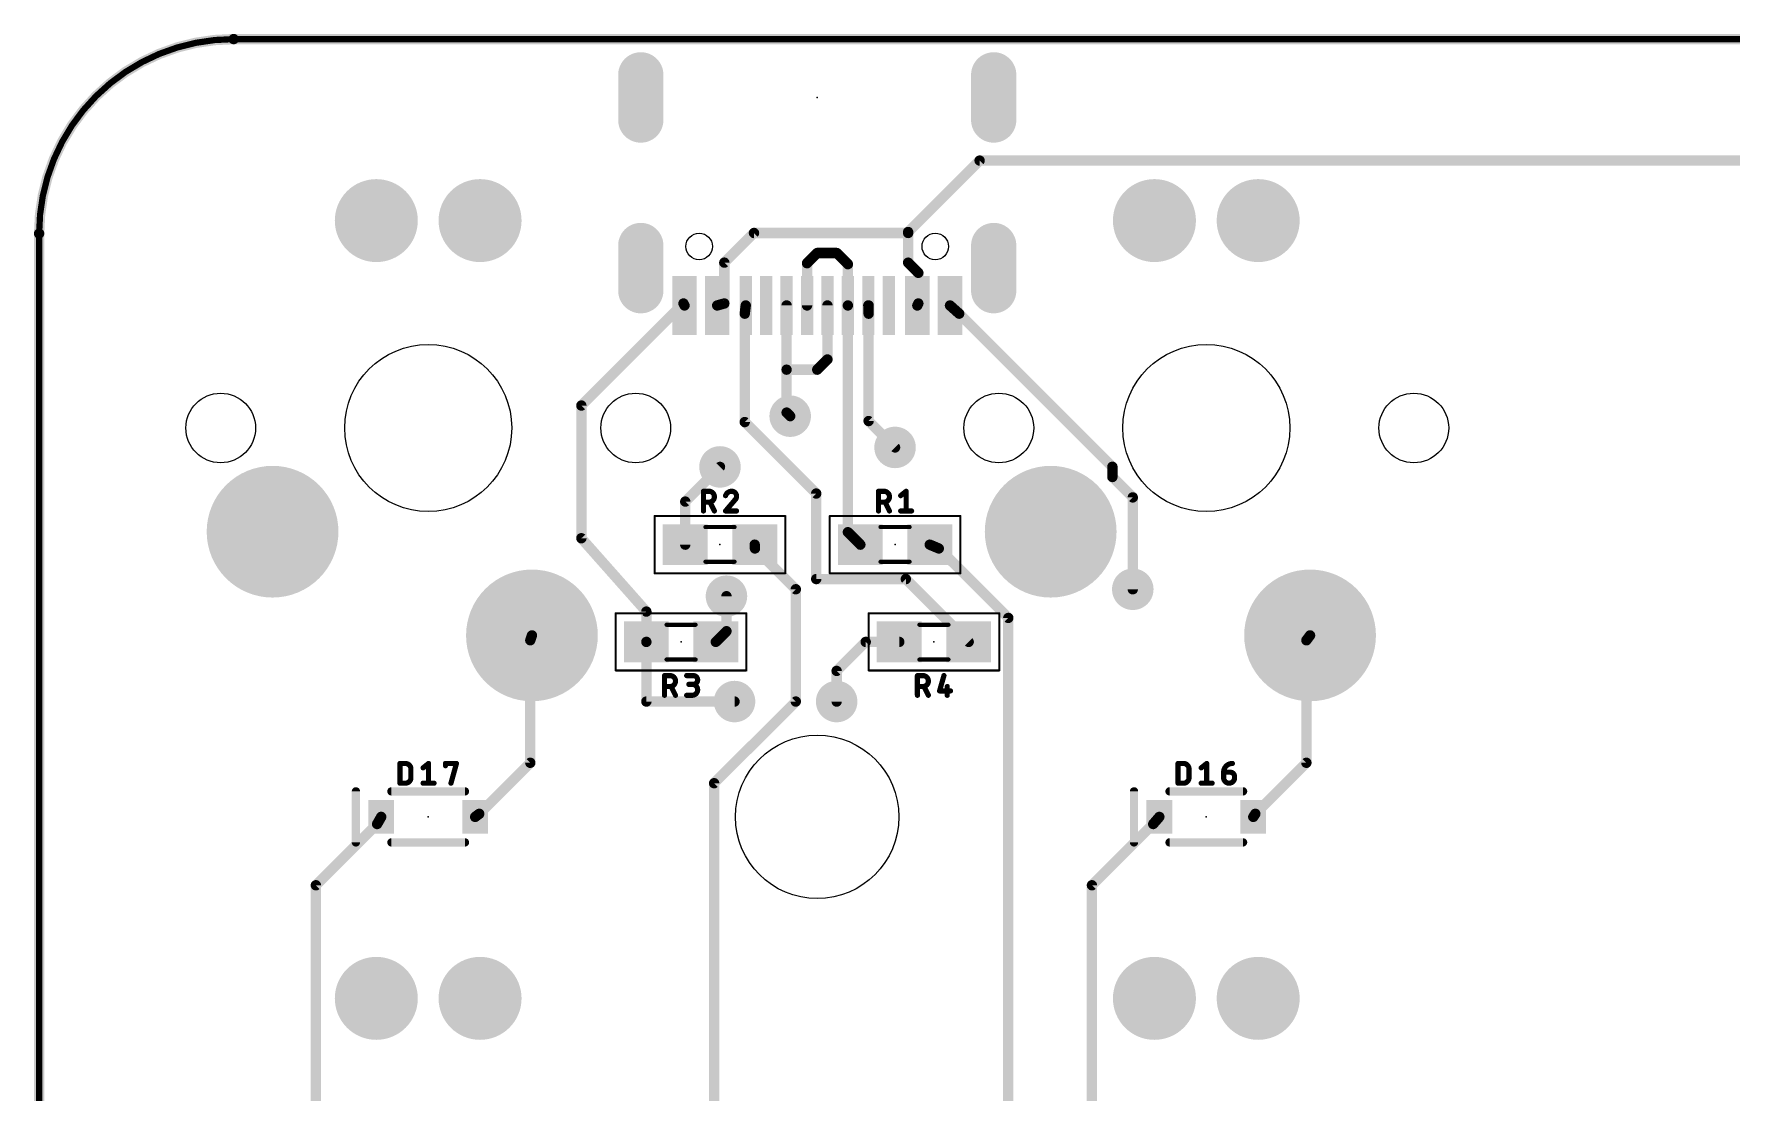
# Model space of a CAD drawing. Extents: x -10 to 314, y -10 to 86.
# Drawn here: x -9.65 to 31.9, y 59.93 to 85.85 of the extents above; entities that cross this region are included whole.
import ezdxf

# ---------------------------------------------------------------- set-up
doc = ezdxf.new("R2010")
doc.units = 0
for name, color, linetype in [('1', 12, 'CONTINUOUS'), ('17', 110, 'CONTINUOUS'), ('18', 110, 'CONTINUOUS'), ('20', 31, 'CONTINUOUS'), ('21', 253, 'CONTINUOUS'), ('23', 53, 'CONTINUOUS'), ('25', 253, 'CONTINUOUS'), ('39', 12, 'CONTINUOUS'), ('51', 253, 'CONTINUOUS')]:
    doc.layers.add(name, color=color, linetype=linetype)

# ---------------------------------------------------------------- blocks, each defined once
blk = doc.blocks.new('RECT')
blk.add_solid([(-0.5, -0.5), (0.5, -0.5), (-0.5, 0.5), (0.5, 0.5)])
blk = doc.blocks.new('ROUNDP')
at = {"const_width": 0.5}
blk.add_lwpolyline([(0, -0.25, 1), (0, 0.25, 1), (0, -0.25)], format="xyb", dxfattribs=at)
blk = doc.blocks.new('LONGP100')
at = {"const_width": 1}
blk.add_lwpolyline([(-0.5, 0), (0.5, 0)], dxfattribs=at)
at = {"const_width": 0.5}
for points in [[(-0.5, 0.25, 1), (-0.5, -0.25)], [(0.5, -0.25, 1), (0.5, 0.25)]]:
    blk.add_lwpolyline(points, format="xyb", dxfattribs=at)
blk = doc.blocks.new('ROUNDV')
at = {"const_width": 0.5}
blk.add_lwpolyline([(0, -0.25, 1), (0, 0.25, 1), (0, -0.25)], format="xyb", dxfattribs=at)

msp = doc.modelspace()

# ---------------------------------------------------------------- linework, layer by layer
at = {"layer": '1'}
for points, const_width in [([(-4.7625, 85.725, 0.4142), (-9.525, 80.9625)], 0.254), ([(-4.7625, 85.7885, 1), (-4.7625, 85.6615)], 0.127), ([(-4.7625, 85.6615, 1), (-4.7625, 85.7885)], 0.127), ([(13.5, 82.8135, 1), (13.5, 82.6865)], 0.127), ([(13.5449, 82.7051, 1), (13.4551, 82.7949)], 0.127), ([(-9.4615, 80.9625, 1), (-9.5885, 80.9625)], 0.127), ([(-9.5885, 80.9625, 1), (-9.4615, 80.9625)], 0.127), ([(7.9763, 81.0398, 1), (7.9763, 80.9128)], 0.127), ([(8.0212, 80.9313, 1), (7.9313, 81.0212)], 0.127), ([(11.8135, 81, 1), (11.6865, 81)], 0.127), ([(11.7051, 81.0449, 1), (11.7949, 80.9551)], 0.127), ([(11.8135, 80.9763, 1), (11.6865, 80.9763)], 0.127), ([(11.6865, 80.9763, 1), (11.8135, 80.9763)], 0.127), ([(11.75, 80.9128, 1), (11.75, 81.0398)], 0.127), ([(9.525, 80.5498, 1), (9.525, 80.4227)], 0.127), ([(9.5699, 80.4413, 1), (9.4801, 80.5312)], 0.127), ([(10.0462, 80.5312, 1), (9.9563, 80.4413)], 0.127), ([(10.0013, 80.4227, 1), (10.0013, 80.5498)], 0.127), ([(7.3135, 80.25, 1), (7.1865, 80.25)], 0.127), ([(7.2051, 80.2949, 1), (7.2949, 80.2051)], 0.127), ([(9.3385, 80.2362, 1), (9.2115, 80.2362)], 0.127), ([(9.2301, 80.2812, 1), (9.3199, 80.1913)], 0.127), ([(10.3385, 80.2125, 1), (10.2115, 80.2125)], 0.127), ([(10.2301, 80.1676, 1), (10.3199, 80.2574)], 0.127), ([(11.7949, 80.2949, 1), (11.7051, 80.2051)], 0.127), ([(11.6865, 80.25, 1), (11.8135, 80.25)], 0.127), ([(12.0635, 80, 1), (11.9365, 80)], 0.127), ([(11.9551, 79.9551, 1), (12.0449, 80.0449)], 0.127), ([(6.3065, 79.279, 1), (6.1935, 79.221)], 0.127), ([(6.2949, 79.2051, 1), (6.2051, 79.2949)], 0.127), ([(7.267, 79.1888, 1), (7.233, 79.3112)], 0.127), ([(12.0565, 79.221, 1), (11.9435, 79.279)], 0.127), ([(6.2185, 79.1723, 1), (6.3315, 79.2302)], 0.127), ([(7.058, 79.2624, 1), (7.092, 79.1401)], 0.127), ([(7.1865, 79.25, 1), (7.3135, 79.25)], 0.127), ([(7.8135, 79, 1), (7.6865, 79)], 0.127), ([(7.687, 79.0078, 1), (7.813, 78.9922)], 0.127), ([(7.838, 79.1934, 1), (7.712, 79.2091)], 0.127), ([(8.8385, 79.2013, 1), (8.7115, 79.2013)], 0.127), ([(9.2115, 79.2013, 1), (9.3385, 79.2013)], 0.127), ([(9.8385, 79.2013, 1), (9.7115, 79.2013)], 0.127), ([(10.3385, 79.2013, 1), (10.2115, 79.2013)], 0.127), ([(10.2115, 79.2013, 1), (10.3385, 79.2013)], 0.127), ([(10.8199, 79.2462, 1), (10.7301, 79.1563)], 0.127), ([(10.8465, 79.2013, 1), (10.7195, 79.2013)], 0.127), ([(10.8465, 79.1933, 1), (10.7195, 79.1933)], 0.127), ([(10.7195, 79.1933, 1), (10.8465, 79.1933)], 0.127), ([(10.8465, 79, 1), (10.7195, 79)], 0.127), ([(10.7195, 79, 1), (10.8465, 79)], 0.127), ([(10.7381, 79.1483, 1), (10.8279, 79.2382)], 0.127), ([(11.9185, 79.2302, 1), (12.0315, 79.1723)], 0.127), ([(11.9365, 79.25, 1), (12.0635, 79.25)], 0.127), ([(12.8173, 79.2486, 1), (12.7327, 79.1539)], 0.127), ([(13.0449, 79.0449, 1), (12.9551, 78.9551)], 0.127), ([(12.9577, 78.9527, 1), (13.0423, 79.0473)], 0.127), ([(8.8385, 77.6288, 1), (8.7115, 77.6288)], 0.127), ([(8.775, 77.6923, 1), (8.775, 77.5653)], 0.127), ([(9.4801, 77.6737, 1), (9.5699, 77.5838)], 0.127), ([(9.525, 77.5653, 1), (9.525, 77.6923)], 0.127), ([(9.7115, 77.8788, 1), (9.8385, 77.8788)], 0.127), ([(9.8199, 77.8338, 1), (9.7301, 77.9237)], 0.127), ([(8.7115, 77.6288, 1), (8.8385, 77.6288)], 0.127), ([(3.8135, 76.75, 1), (3.6865, 76.75)], 0.127), ([(3.7051, 76.7949, 1), (3.7949, 76.7051)], 0.127), ([(7.7949, 76.3899, 1), (7.7051, 76.3001)], 0.127), ([(8.8199, 76.6221, 1), (8.7301, 76.5323)], 0.127), ([(8.7115, 76.5772, 1), (8.8385, 76.5772)], 0.127), ([(8.8175, 76.445, 1), (8.9073, 76.5348)], 0.127), ([(10.8279, 76.4157, 1), (10.7381, 76.3258)], 0.127), ([(7.6865, 76.345, 1), (7.8135, 76.345)], 0.127), ([(10.7195, 76.3708, 1), (10.8465, 76.3708)], 0.127), ([(11.3851, 75.6788, 1), (11.4749, 75.7687)], 0.127), ([(7.1887, 75.2026, 1), (7.0988, 75.2924)], 0.127), ([(16.8135, 75.25, 1), (16.6865, 75.25)], 0.127), ([(16.7051, 75.2051, 1), (16.7949, 75.2949)], 0.127), ([(16.7949, 75.0449, 1), (16.7051, 74.9551)], 0.127), ([(16.6865, 75, 1), (16.8135, 75)], 0.127), ([(6.3573, 74.3975, 1), (6.2302, 74.3975)], 0.127), ([(6.2488, 74.4424, 1), (6.3387, 74.3526)], 0.127), ([(9.5635, 74.595, 1), (9.4365, 74.595)], 0.127), ([(9.4551, 74.5501, 1), (9.5449, 74.6399)], 0.127), ([(17.3135, 74.5, 1), (17.1865, 74.5)], 0.127), ([(17.2051, 74.4551, 1), (17.2949, 74.5449)], 0.127), ([(3.7975, 73.5421, 1), (3.7025, 73.4579)], 0.127), ([(3.6865, 73.5, 1), (3.8135, 73.5)], 0.127), ([(10.3199, 73.6924, 1), (10.2301, 73.6026)], 0.127), ([(10.2115, 73.6475, 1), (10.3385, 73.6475)], 0.127), ([(6.2302, 73.3425, 1), (6.3573, 73.3425)], 0.127), ([(8.0571, 73.3468, 1), (7.9304, 73.3382)], 0.127), ([(8.0449, 73.2949, 1), (7.9551, 73.2051)], 0.127), ([(7.9366, 73.2457, 1), (8.0634, 73.2543)], 0.127), ([(10.5351, 73.2976, 1), (10.6249, 73.3874)], 0.127), ([(12.3046, 73.401, 1), (12.2554, 73.284)], 0.127), ([(12.5449, 73.2949, 1), (12.4551, 73.2051)], 0.127), ([(12.4754, 73.1915, 1), (12.5246, 73.3085)], 0.127), ([(9.0635, 72.25, 1), (8.9365, 72.25)], 0.127), ([(8.9551, 72.2051, 1), (9.0449, 72.2949)], 0.127), ([(9.5, 72.5635, 1), (9.5, 72.4365)], 0.127), ([(9.4365, 72.5, 1), (9.5635, 72.5)], 0.127), ([(11.7387, 72.5449, 1), (11.6488, 72.4551)], 0.127), ([(11.6938, 72.4365, 1), (11.6938, 72.5635)], 0.127), ([(17.1865, 72.25, 1), (17.3135, 72.25)], 0.127), ([(7.3656, 72.0805, 1), (7.2386, 72.0805)], 0.127), ([(5.4048, 71.7034, 1), (5.2778, 71.7034)], 0.127), ([(5.2937, 71.6613, 1), (5.3888, 71.7455)], 0.127), ([(14.266, 71.5475, 1), (14.139, 71.5475)], 0.127), ([(14.1576, 71.5026, 1), (14.2474, 71.5924)], 0.127), ([(2.5635, 71, 1), (2.4365, 71)], 0.127), ([(2.4398, 71.0201, 1), (2.5602, 70.9799)], 0.127), ([(2.6002, 71.0999, 1), (2.4798, 71.1401)], 0.127), ([(5.4048, 70.9613, 1), (5.2778, 70.9613)], 0.127), ([(6.9963, 71.0062, 1), (7.0862, 70.9163)], 0.127), ([(7.2386, 71.2221, 1), (7.3656, 71.2221)], 0.127), ([(7.347, 71.1772, 1), (7.2572, 71.267)], 0.127), ([(10.7112, 71.0248, 1), (10.7112, 70.8978)], 0.127), ([(10.7562, 70.9163, 1), (10.6663, 71.0062)], 0.127), ([(11.5325, 70.8978, 1), (11.5325, 71.0248)], 0.127), ([(13.1876, 70.9163, 1), (13.2774, 71.0062)], 0.127), ([(21.5635, 71, 1), (21.4365, 71)], 0.127), ([(21.4492, 71.0381, 1), (21.5508, 70.9619)], 0.127), ([(21.6408, 71.0819, 1), (21.5392, 71.1581)], 0.127), ([(5.2778, 70.9613, 1), (5.4048, 70.9613)], 0.127), ([(10.0635, 70.25, 1), (9.9365, 70.25)], 0.127), ([(9.9551, 70.2949, 1), (10.0449, 70.2051)], 0.127), ([(5.3413, 69.5635, 1), (5.3413, 69.4365)], 0.127), ([(5.2778, 69.5, 1), (5.4048, 69.5)], 0.127), ([(7.5, 69.4365, 1), (7.5, 69.5635)], 0.127), ([(8.9365, 69.5, 1), (9.0635, 69.5)], 0.127), ([(9.0449, 69.4551, 1), (8.9551, 69.5449)], 0.127), ([(9.9365, 69.5, 1), (10.0635, 69.5)], 0.127), ([(2.4365, 68, 1), (2.5635, 68)], 0.127), ([(2.5449, 67.9551, 1), (2.4551, 68.0449)], 0.127), ([(21.4365, 68, 1), (21.5635, 68)], 0.127), ([(21.5449, 67.9551, 1), (21.4551, 68.0449)], 0.127), ([(7.0635, 67.5, 1), (6.9365, 67.5)], 0.127), ([(6.9551, 67.5449, 1), (7.0449, 67.4551)], 0.127), ([(-1.3051, 66.5315, 1), (-1.1949, 66.4685)], 0.127), ([(-1.2051, 66.4551, 1), (-1.2949, 66.5449)], 0.127), ([(-1.0949, 66.6435, 1), (-1.2051, 66.7065)], 0.127), ([(1.1119, 66.7258, 1), (1.1881, 66.6242)], 0.127), ([(1.2051, 66.7949, 1), (1.2949, 66.7051)], 0.127), ([(1.2881, 66.6992, 1), (1.2119, 66.8008)], 0.127), ([(17.7018, 66.5413, 1), (17.7982, 66.4587)], 0.127), ([(17.7949, 66.4551, 1), (17.7051, 66.5449)], 0.127), ([(17.9482, 66.6337, 1), (17.8518, 66.7163)], 0.127), ([(20.1472, 66.7102, 1), (20.2528, 66.6398)], 0.127), ([(20.2051, 66.7949, 1), (20.2949, 66.7051)], 0.127), ([(20.3028, 66.7148, 1), (20.1972, 66.7852)], 0.127), ([(-2.6865, 65, 1), (-2.8135, 65)], 0.127), ([(-2.7949, 65.0449, 1), (-2.7051, 64.9551)], 0.127), ([(16.3135, 65, 1), (16.1865, 65)], 0.127), ([(16.2051, 65.0449, 1), (16.2949, 64.9551)], 0.127)]:
    msp.add_lwpolyline(points, format="xyb", dxfattribs=dict(at, const_width=const_width))
at = {"layer": '1', "const_width": 0.254}
for points in [[(-4.7625, 85.725), (309.5625, 85.725)], [(13.5, 82.75), (11.75, 81)], [(165, 82.75), (13.5, 82.75)], [(-9.525, -4.7625), (-9.525, 80.9625)], [(7.9763, 80.9763), (7.25, 80.25)], [(11.75, 80.9763), (7.9763, 80.9763)], [(11.75, 81), (11.75, 80.9763)], [(11.75, 80.9763), (11.75, 80.25)], [(9.275, 80.2362), (9.525, 80.4862)], [(9.525, 80.4862), (10.0013, 80.4862)], [(10.0013, 80.4862), (10.275, 80.2125)], [(7.25, 80.25), (7.25, 79.25)], [(9.275, 79.2013), (9.275, 80.2362)], [(10.275, 80.2125), (10.275, 79.2013)], [(12, 80), (11.75, 80.25)], [(12, 79.25), (12, 80)], [(6.25, 79.25), (3.75, 76.75)], [(6.25, 79.25), (6.275, 79.2013)], [(7.25, 79.25), (7.075, 79.2013)], [(12, 79.25), (11.975, 79.2013)], [(7.75, 79), (7.775, 79.2013)], [(7.75, 79), (7.75, 76.345)], [(8.775, 77.6288), (8.775, 79.2013)], [(9.775, 79.2013), (9.775, 77.8788)], [(10.275, 79.2013), (10.275, 73.6475)], [(10.775, 79.2013), (10.783, 79.1933)], [(10.783, 79.1933), (10.783, 79.2013)], [(10.783, 79.1933), (10.783, 79)], [(10.783, 76.3708), (10.783, 79)], [(13, 79), (12.775, 79.2013)], [(16.75, 75.25), (13, 79)], [(8.775, 76.5772), (8.775, 77.6288)], [(9.525, 77.6288), (8.775, 77.6288)], [(9.775, 77.8788), (9.525, 77.6288)], [(3.75, 76.75), (3.75, 73.5)], [(7.75, 76.345), (9.5, 74.595)], [(8.8624, 76.4899), (8.775, 76.5772)], [(11.43, 75.7238), (10.783, 76.3708)], [(6.2938, 74.3975), (7.1438, 75.2475)], [(16.75, 75), (16.75, 75.25)], [(17.25, 74.5), (16.75, 75)], [(6.2938, 73.3425), (6.2938, 74.3975)], [(9.5, 74.595), (9.5, 72.5)], [(17.25, 72.25), (17.25, 74.5)], [(5.3413, 71.7034), (3.75, 73.5)], [(10.275, 73.6475), (10.58, 73.3425)], [(8, 73.25), (7.9938, 73.3425)], [(9, 72.25), (8, 73.25)], [(12.5, 73.25), (12.28, 73.3425)], [(14.2025, 71.5475), (12.5, 73.25)], [(9, 69.5), (9, 72.25)], [(9.5, 72.5), (11.6938, 72.5)], [(13.2325, 70.9613), (11.6938, 72.5)], [(7.3021, 71.2221), (7.3021, 72.0805)], [(5.3413, 70.9613), (5.3413, 71.7034)], [(14.2025, 59.2025), (14.2025, 71.5475)], [(2.5, 71), (2.54, 71.12)], [(2.5, 71), (2.5, 68)], [(5.3413, 70.9613), (5.3413, 69.5)], [(7.0413, 70.9613), (7.3021, 71.2221)], [(10, 70.25), (10.7112, 70.9613)], [(10.7112, 70.9613), (11.5325, 70.9613)], [(21.5, 71), (21.59, 71.12)], [(21.5, 71), (21.5, 68)], [(10, 69.5), (10, 70.25)], [(7.5, 69.5), (5.3413, 69.5)], [(7, 67.5), (9, 69.5)], [(2.5, 68), (1.25, 66.75)], [(21.5, 68), (20.25, 66.75)], [(7, 8.25), (7, 67.5)], [(-1.25, 66.5), (-2.75, 65)], [(-1.25, 66.5), (-1.15, 66.675)], [(1.25, 66.75), (1.15, 66.675)], [(17.75, 66.5), (16.25, 65)], [(17.75, 66.5), (17.9, 66.675)], [(20.25, 66.75), (20.2, 66.675)], [(-2.75, 65), (-2.75, 56.5)], [(16.25, 65), (16.25, 56.5)]]:
    msp.add_lwpolyline(points, dxfattribs=at)
at = {"layer": '20'}
for points, const_width in [([(-4.7625, 85.725, 0.4142), (-9.525, 80.9625)], 0.1524), ([(-4.7625, 85.7631, 1), (-4.7625, 85.6869)], 0.0762), ([(-4.7625, 85.6869, 1), (-4.7625, 85.7631)], 0.0762), ([(-9.4869, 80.9625, 1), (-9.5631, 80.9625)], 0.0762), ([(-9.5631, 80.9625, 1), (-9.4869, 80.9625)], 0.0762)]:
    msp.add_lwpolyline(points, format="xyb", dxfattribs=dict(at, const_width=const_width))
at = {"layer": '20', "const_width": 0.1524}
for points in [[(309.5625, 85.725), (-4.7625, 85.725)], [(-9.525, 80.9625), (-9.525, -4.7625)]]:
    msp.add_lwpolyline(points, dxfattribs=at)
at = {"layer": '20'}
for centre, radius in [((6.635, 80.6463), 0.325), ((12.415, 80.6463), 0.325), ((0, 76.2), 2.0447), ((19.05, 76.2), 2.0447), ((-5.08, 76.2), 0.8534), ((5.08, 76.2), 0.8534), ((13.97, 76.2), 0.8534), ((24.13, 76.2), 0.8534), ((9.525, 66.675), 2)]:
    msp.add_circle(centre, radius, dxfattribs=at)
at = {"layer": '21', "const_width": 0.2032}
for points in [[(-1.77, 67.3), (-1.77, 66.05)], [(-0.9, 67.3), (0.9, 67.3)], [(17.28, 67.3), (17.28, 66.05)], [(18.15, 67.3), (19.95, 67.3)], [(-0.9, 66.05), (0.9, 66.05)], [(18.15, 66.05), (19.95, 66.05)]]:
    msp.add_lwpolyline(points, dxfattribs=at)
at = {"layer": '21', "const_width": 0.1016}
for points in [[(-1.7192, 67.3, 1), (-1.8208, 67.3)], [(-0.9, 67.3508, 1), (-0.9, 67.2492)], [(0.9, 67.2492, 1), (0.9, 67.3508)], [(17.3308, 67.3, 1), (17.2292, 67.3)], [(18.15, 67.3508, 1), (18.15, 67.2492)], [(19.95, 67.2492, 1), (19.95, 67.3508)], [(-1.8208, 66.05, 1), (-1.7192, 66.05)], [(-0.9, 66.1008, 1), (-0.9, 65.9992)], [(0.9, 65.9992, 1), (0.9, 66.1008)], [(17.2292, 66.05, 1), (17.3308, 66.05)], [(18.15, 66.1008, 1), (18.15, 65.9992)], [(19.95, 65.9992, 1), (19.95, 66.1008)]]:
    msp.add_lwpolyline(points, format="xyb", dxfattribs=at)
at = {"layer": '23'}
for p in [(9.525, 84.2963), (7.1438, 73.3425), (11.43, 73.3425), (6.1913, 70.9613), (12.3825, 70.9613), (0, 66.675), (19.05, 66.675)]:
    msp.add_point(p, dxfattribs=at)
at = {"layer": '25', "const_width": 0.127}
for points in [[(6.7386, 74.168), (6.7386, 74.6506)], [(6.7386, 74.6506), (6.8726, 74.6506)], [(6.8726, 74.3825), (6.7386, 74.3825)], [(7.0067, 74.168), (6.8994, 74.3825)], [(7.5087, 74.4361), (7.2808, 74.168)], [(11.0248, 74.168), (11.0248, 74.6506)], [(11.0248, 74.6506), (11.1589, 74.6506)], [(11.1589, 74.3825), (11.0248, 74.3825)], [(11.2929, 74.168), (11.1857, 74.3825)], [(11.5671, 74.5434), (11.7011, 74.6506)], [(11.7011, 74.6506), (11.7011, 74.168)], [(7.2808, 74.168), (7.5489, 74.168)], [(11.5671, 74.168), (11.8352, 74.168)], [(5.7861, 69.6531), (5.7861, 70.1358)], [(5.7861, 70.1358), (5.9201, 70.1358)], [(5.9201, 69.8676), (5.7861, 69.8676)], [(6.0542, 69.6531), (5.9469, 69.8676)], [(6.3283, 70.1358), (6.4892, 70.1358)], [(6.4892, 69.9213), (6.382, 69.9213)], [(11.9773, 69.6531), (11.9773, 70.1358)], [(11.9773, 70.1358), (12.1114, 70.1358)], [(12.1114, 69.8676), (11.9773, 69.8676)], [(12.2454, 69.6531), (12.1382, 69.8676)], [(12.6268, 70.1358), (12.5196, 69.7604)], [(12.5196, 69.7604), (12.7877, 69.7604)], [(12.7073, 69.8676), (12.7073, 69.6531)], [(6.3283, 69.6531), (6.4624, 69.6531)], [(-0.6918, 67.5005), (-0.6918, 67.9831)], [(-0.6918, 67.9831), (-0.5578, 67.9831)], [(-0.4237, 67.849), (-0.4237, 67.6346)], [(-0.1249, 67.8759), (0.0091, 67.9831)], [(0.0091, 67.9831), (0.0091, 67.5005)], [(0.4237, 67.9295), (0.4237, 67.9831)], [(0.4237, 67.9831), (0.6918, 67.9831)], [(0.6918, 67.9831), (0.5578, 67.5005)], [(18.3582, 67.5005), (18.3582, 67.9831)], [(18.3582, 67.9831), (18.4922, 67.9831)], [(18.6263, 67.849), (18.6263, 67.6346)], [(18.9251, 67.8759), (19.0591, 67.9831)], [(19.0591, 67.9831), (19.0591, 67.5005)], [(19.4737, 67.7686), (19.6346, 67.7686)], [(19.4737, 67.6346), (19.4737, 67.7686)], [(19.7418, 67.6614), (19.7418, 67.6346)], [(-0.5578, 67.5005), (-0.6918, 67.5005)], [(-0.1249, 67.5005), (0.1432, 67.5005)], [(18.4922, 67.5005), (18.3582, 67.5005)], [(18.9251, 67.5005), (19.1932, 67.5005)]]:
    msp.add_lwpolyline(points, dxfattribs=at)
at = {"layer": '25'}
for points, const_width in [([(6.7703, 74.6506, 1), (6.7068, 74.6506)], 0.0635), ([(6.7386, 74.6823, 1), (6.7386, 74.6188)], 0.0635), ([(6.7386, 74.4142, 1), (6.7386, 74.3507)], 0.0635), ([(6.8726, 74.3825, 1), (6.8726, 74.6506)], 0.127), ([(6.8726, 74.6823, 1), (6.8726, 74.6188)], 0.0635), ([(6.8726, 74.4142, 1), (6.8726, 74.3507)], 0.0635), ([(6.9278, 74.3967, 1), (6.871, 74.3683)], 0.0635), ([(6.8726, 74.6188, 1), (6.8726, 74.6823)], 0.0635), ([(6.8726, 74.3507, 1), (6.8726, 74.4142)], 0.0635), ([(7.4283, 74.6506, 0.3252), (7.2808, 74.5434)], 0.127), ([(7.2506, 74.5531, 1), (7.311, 74.5336)], 0.0635), ([(7.5489, 74.5299, 0.4142), (7.4283, 74.6506)], 0.127), ([(7.4283, 74.6823, 1), (7.4283, 74.6188)], 0.0635), ([(7.4283, 74.6189, 1), (7.4283, 74.6823)], 0.0635), ([(7.5087, 74.4361, 0.2053), (7.5489, 74.5299)], 0.127), ([(7.4868, 74.4591, 1), (7.5306, 74.4131)], 0.0635), ([(7.5329, 74.4155, 1), (7.4845, 74.4567)], 0.0635), ([(7.5807, 74.5299, 1), (7.5172, 74.5299)], 0.0635), ([(7.5172, 74.5299, 1), (7.5807, 74.5299)], 0.0635), ([(11.0248, 74.6823, 1), (11.0248, 74.6188)], 0.0635), ([(11.0248, 74.4142, 1), (11.0248, 74.3507)], 0.0635), ([(11.0566, 74.6506, 1), (10.9931, 74.6506)], 0.0635), ([(11.1589, 74.3825, 1), (11.1589, 74.6506)], 0.127), ([(11.1589, 74.6823, 1), (11.1589, 74.6188)], 0.0635), ([(11.1589, 74.4142, 1), (11.1589, 74.3507)], 0.0635), ([(11.2141, 74.3967, 1), (11.1573, 74.3683)], 0.0635), ([(11.1589, 74.6188, 1), (11.1589, 74.6823)], 0.0635), ([(11.1589, 74.3507, 1), (11.1589, 74.4142)], 0.0635), ([(11.5472, 74.5681, 1), (11.5869, 74.5186)], 0.0635), ([(11.7329, 74.6506, 1), (11.6694, 74.6506)], 0.0635), ([(11.721, 74.6258, 1), (11.6813, 74.6754)], 0.0635), ([(6.7068, 74.168, 1), (6.7703, 74.168)], 0.0635), ([(6.9783, 74.1538, 1), (7.0351, 74.1822)], 0.0635), ([(7.2808, 74.1998, 1), (7.2808, 74.1363)], 0.0635), ([(7.2566, 74.1886, 1), (7.305, 74.1474)], 0.0635), ([(7.5489, 74.1363, 1), (7.5489, 74.1998)], 0.0635), ([(10.9931, 74.168, 1), (11.0566, 74.168)], 0.0635), ([(11.2645, 74.1538, 1), (11.3213, 74.1822)], 0.0635), ([(11.5671, 74.1998, 1), (11.5671, 74.1363)], 0.0635), ([(11.6694, 74.168, 1), (11.7329, 74.168)], 0.0635), ([(11.8352, 74.1363, 1), (11.8352, 74.1998)], 0.0635), ([(5.8178, 70.1358, 1), (5.7543, 70.1358)], 0.0635), ([(5.7861, 70.1675, 1), (5.7861, 70.104)], 0.0635), ([(5.7861, 69.8994, 1), (5.7861, 69.8359)], 0.0635), ([(5.9201, 69.8676, 1), (5.9201, 70.1358)], 0.127), ([(5.9201, 70.1675, 1), (5.9201, 70.104)], 0.0635), ([(5.9201, 69.8994, 1), (5.9201, 69.8359)], 0.0635), ([(5.9753, 69.8818, 1), (5.9185, 69.8534)], 0.0635), ([(5.9201, 70.104, 1), (5.9201, 70.1675)], 0.0635), ([(5.9201, 69.8359, 1), (5.9201, 69.8994)], 0.0635), ([(6.3283, 70.1675, 1), (6.3283, 70.104)], 0.0635), ([(6.382, 69.953, 1), (6.382, 69.8895)], 0.0635), ([(6.4624, 69.6531, 1), (6.4624, 69.9213)], 0.127), ([(6.4624, 69.953, 1), (6.4624, 69.8895)], 0.0635), ([(6.4892, 69.9213, 1), (6.4892, 70.1358)], 0.127), ([(6.4892, 70.1675, 1), (6.4892, 70.104)], 0.0635), ([(6.4892, 69.953, 1), (6.4892, 69.8895)], 0.0635), ([(6.4892, 70.104, 1), (6.4892, 70.1675)], 0.0635), ([(6.4892, 69.8895, 1), (6.4892, 69.953)], 0.0635), ([(11.9773, 70.1675, 1), (11.9773, 70.104)], 0.0635), ([(11.9773, 69.8994, 1), (11.9773, 69.8359)], 0.0635), ([(12.0091, 70.1358, 1), (11.9456, 70.1358)], 0.0635), ([(12.1114, 69.8676, 1), (12.1114, 70.1358)], 0.127), ([(12.1114, 70.1675, 1), (12.1114, 70.104)], 0.0635), ([(12.1114, 69.8994, 1), (12.1114, 69.8359)], 0.0635), ([(12.1666, 69.8818, 1), (12.1098, 69.8534)], 0.0635), ([(12.1114, 70.104, 1), (12.1114, 70.1675)], 0.0635), ([(12.1114, 69.8359, 1), (12.1114, 69.8994)], 0.0635), ([(12.5196, 69.7921, 1), (12.5196, 69.7286)], 0.0635), ([(12.6574, 70.127, 1), (12.5963, 70.1445)], 0.0635), ([(12.739, 69.8676, 1), (12.6755, 69.8676)], 0.0635), ([(12.7877, 69.7286, 1), (12.7877, 69.7921)], 0.0635), ([(5.7543, 69.6531, 1), (5.8178, 69.6531)], 0.0635), ([(6.0258, 69.639, 1), (6.0826, 69.6673)], 0.0635), ([(6.3283, 69.6849, 1), (6.3283, 69.6214)], 0.0635), ([(6.4624, 69.6849, 1), (6.4624, 69.6214)], 0.0635), ([(6.4624, 69.6214, 1), (6.4624, 69.6849)], 0.0635), ([(11.9456, 69.6531, 1), (12.0091, 69.6531)], 0.0635), ([(12.217, 69.639, 1), (12.2738, 69.6673)], 0.0635), ([(12.489, 69.7691, 1), (12.5501, 69.7517)], 0.0635), ([(12.6755, 69.6531, 1), (12.739, 69.6531)], 0.0635), ([(-0.6601, 67.9831, 1), (-0.7236, 67.9831)], 0.0635), ([(-0.6918, 68.0149, 1), (-0.6918, 67.9514)], 0.0635), ([(-0.4237, 67.849, 0.4142), (-0.5578, 67.9831)], 0.127), ([(-0.5578, 68.0149, 1), (-0.5578, 67.9514)], 0.0635), ([(-0.5578, 67.9514, 1), (-0.5578, 68.0149)], 0.0635), ([(-0.392, 67.849, 1), (-0.4555, 67.849)], 0.0635), ([(-0.4555, 67.849, 1), (-0.392, 67.849)], 0.0635), ([(-0.1447, 67.9006, 1), (-0.1051, 67.8511)], 0.0635), ([(0.0409, 67.9831, 1), (-0.0226, 67.9831)], 0.0635), ([(0.029, 67.9583, 1), (-0.0107, 68.0079)], 0.0635), ([(0.4237, 68.0149, 1), (0.4237, 67.9514)], 0.0635), ([(0.4555, 67.9831, 1), (0.392, 67.9831)], 0.0635), ([(0.392, 67.9295, 1), (0.4555, 67.9295)], 0.0635), ([(0.7224, 67.9746, 1), (0.6612, 67.9916)], 0.0635), ([(0.6918, 67.9514, 1), (0.6918, 68.0149)], 0.0635), ([(18.3899, 67.9831, 1), (18.3264, 67.9831)], 0.0635), ([(18.3582, 68.0149, 1), (18.3582, 67.9514)], 0.0635), ([(18.6263, 67.849, 0.4142), (18.4922, 67.9831)], 0.127), ([(18.4922, 68.0149, 1), (18.4922, 67.9514)], 0.0635), ([(18.4922, 67.9514, 1), (18.4922, 68.0149)], 0.0635), ([(18.658, 67.849, 1), (18.5945, 67.849)], 0.0635), ([(18.5945, 67.849, 1), (18.658, 67.849)], 0.0635), ([(18.9053, 67.9006, 1), (18.9449, 67.8511)], 0.0635), ([(19.0909, 67.9831, 1), (19.0274, 67.9831)], 0.0635), ([(19.079, 67.9583, 1), (19.0393, 68.0079)], 0.0635), ([(19.6882, 67.9831, 0.4142), (19.4737, 67.7686)], 0.127), ([(19.4737, 67.8004, 1), (19.4737, 67.7369)], 0.0635), ([(19.5055, 67.7686, 1), (19.442, 67.7686)], 0.0635), ([(19.442, 67.7686, 1), (19.5055, 67.7686)], 0.0635), ([(19.7418, 67.6614, 0.4142), (19.6346, 67.7686)], 0.127), ([(19.6346, 67.8004, 1), (19.6346, 67.7369)], 0.0635), ([(19.6346, 67.7369, 1), (19.6346, 67.8004)], 0.0635), ([(19.6882, 67.9514, 1), (19.6882, 68.0148)], 0.0635), ([(19.7736, 67.6614, 1), (19.7101, 67.6614)], 0.0635), ([(-0.6918, 67.5323, 1), (-0.6918, 67.4688)], 0.0635), ([(-0.7236, 67.5005, 1), (-0.6601, 67.5005)], 0.0635), ([(-0.5578, 67.5005, 0.4142), (-0.4237, 67.6346)], 0.127), ([(-0.5578, 67.5322, 1), (-0.5578, 67.4687)], 0.0635), ([(-0.5578, 67.4688, 1), (-0.5578, 67.5323)], 0.0635), ([(-0.392, 67.6346, 1), (-0.4555, 67.6346)], 0.0635), ([(-0.4555, 67.6346, 1), (-0.392, 67.6346)], 0.0635), ([(-0.1249, 67.5323, 1), (-0.1249, 67.4688)], 0.0635), ([(-0.0226, 67.5005, 1), (0.0409, 67.5005)], 0.0635), ([(0.1432, 67.4688, 1), (0.1432, 67.5323)], 0.0635), ([(0.5272, 67.509, 1), (0.5884, 67.492)], 0.0635), ([(18.3582, 67.5323, 1), (18.3582, 67.4688)], 0.0635), ([(18.3264, 67.5005, 1), (18.3899, 67.5005)], 0.0635), ([(18.4922, 67.5005, 0.4142), (18.6263, 67.6346)], 0.127), ([(18.4922, 67.5322, 1), (18.4922, 67.4688)], 0.0635), ([(18.4922, 67.4688, 1), (18.4922, 67.5323)], 0.0635), ([(18.658, 67.6346, 1), (18.5945, 67.6346)], 0.0635), ([(18.5945, 67.6346, 1), (18.658, 67.6346)], 0.0635), ([(18.9251, 67.5323, 1), (18.9251, 67.4688)], 0.0635), ([(19.0274, 67.5005, 1), (19.0909, 67.5005)], 0.0635), ([(19.1932, 67.4688, 1), (19.1932, 67.5323)], 0.0635), ([(19.4737, 67.6346, 1), (19.7418, 67.6346)], 0.127), ([(19.5055, 67.6346, 1), (19.442, 67.6346)], 0.0635), ([(19.442, 67.6346, 1), (19.5055, 67.6346)], 0.0635), ([(19.7736, 67.6346, 1), (19.7101, 67.6346)], 0.0635), ([(19.7101, 67.6614, 1), (19.7736, 67.6614)], 0.0635), ([(19.7101, 67.6346, 1), (19.7736, 67.6346)], 0.0635)]:
    msp.add_lwpolyline(points, format="xyb", dxfattribs=dict(at, const_width=const_width))
at = {"layer": '39', "const_width": 0.0508}
for points in [[(5.5438, 74.0425), (8.7438, 74.0425)], [(5.5438, 72.6425), (5.5438, 74.0425)], [(8.7438, 74.0425), (8.7438, 72.6425)], [(9.83, 74.0425), (13.03, 74.0425)], [(9.83, 72.6425), (9.83, 74.0425)], [(13.03, 74.0425), (13.03, 72.6425)], [(8.7438, 72.6425), (5.5438, 72.6425)], [(13.03, 72.6425), (9.83, 72.6425)], [(4.5913, 70.2613), (4.5913, 71.6613)], [(4.5913, 71.6613), (7.7913, 71.6613)], [(7.7913, 71.6613), (7.7913, 70.2613)], [(10.7825, 70.2613), (10.7825, 71.6613)], [(10.7825, 71.6613), (13.9825, 71.6613)], [(13.9825, 71.6613), (13.9825, 70.2613)], [(7.7913, 70.2613), (4.5913, 70.2613)], [(13.9825, 70.2613), (10.7825, 70.2613)]]:
    msp.add_lwpolyline(points, dxfattribs=at)
at = {"layer": '39', "const_width": 0.0254}
for points in [[(5.5438, 74.0552, 1), (5.5438, 74.0298)], [(5.5564, 74.0425, 1), (5.5311, 74.0425)], [(8.7565, 74.0425, 1), (8.731, 74.0425)], [(8.7438, 74.0298, 1), (8.7438, 74.0552)], [(9.83, 74.0552, 1), (9.83, 74.0298)], [(9.8427, 74.0425, 1), (9.8173, 74.0425)], [(13.0427, 74.0425, 1), (13.0173, 74.0425)], [(13.03, 74.0298, 1), (13.03, 74.0552)], [(5.5438, 72.6552, 1), (5.5438, 72.6298)], [(5.5311, 72.6425, 1), (5.5564, 72.6425)], [(8.731, 72.6425, 1), (8.7565, 72.6425)], [(8.7438, 72.6298, 1), (8.7438, 72.6552)], [(9.83, 72.6552, 1), (9.83, 72.6298)], [(9.8173, 72.6425, 1), (9.8427, 72.6425)], [(13.0173, 72.6425, 1), (13.0427, 72.6425)], [(13.03, 72.6298, 1), (13.03, 72.6552)], [(4.604, 71.6613, 1), (4.5786, 71.6613)], [(4.5913, 71.674, 1), (4.5913, 71.6486)], [(7.804, 71.6613, 1), (7.7786, 71.6613)], [(7.7913, 71.6486, 1), (7.7913, 71.674)], [(10.7952, 71.6613, 1), (10.7698, 71.6613)], [(10.7825, 71.674, 1), (10.7825, 71.6486)], [(13.9952, 71.6613, 1), (13.9698, 71.6613)], [(13.9825, 71.6486, 1), (13.9825, 71.674)], [(4.5913, 70.2739, 1), (4.5913, 70.2486)], [(4.5786, 70.2613, 1), (4.604, 70.2613)], [(7.7786, 70.2613, 1), (7.804, 70.2613)], [(7.7913, 70.2486, 1), (7.7913, 70.2739)], [(10.7825, 70.2739, 1), (10.7825, 70.2486)], [(10.7698, 70.2613, 1), (10.7952, 70.2613)], [(13.9698, 70.2613, 1), (13.9952, 70.2613)], [(13.9825, 70.2486, 1), (13.9825, 70.2739)]]:
    msp.add_lwpolyline(points, format="xyb", dxfattribs=at)
at = {"layer": '51', "const_width": 0.1016}
for points in [[(6.7877, 73.7745), (7.4998, 73.7745)], [(11.074, 73.7745), (11.786, 73.7745)], [(6.7877, 72.9235), (7.4998, 72.9235)], [(11.074, 72.9235), (11.786, 72.9235)], [(6.5473, 71.3803), (5.8353, 71.3803)], [(12.7385, 71.3803), (12.0265, 71.3803)], [(6.5473, 70.5293), (5.8353, 70.5293)], [(12.7385, 70.5293), (12.0265, 70.5293)]]:
    msp.add_lwpolyline(points, dxfattribs=at)
at = {"layer": '51', "const_width": 0.0508}
for points in [[(6.7877, 73.7999, 1), (6.7877, 73.7491)], [(7.4998, 73.7491, 1), (7.4998, 73.7999)], [(11.074, 73.7999, 1), (11.074, 73.7491)], [(11.786, 73.7491, 1), (11.786, 73.7999)], [(6.7877, 72.9489, 1), (6.7877, 72.8981)], [(7.4998, 72.8981, 1), (7.4998, 72.9489)], [(11.074, 72.9489, 1), (11.074, 72.8981)], [(11.786, 72.8981, 1), (11.786, 72.9489)], [(5.8353, 71.4057, 1), (5.8353, 71.3548)], [(6.5473, 71.3548, 1), (6.5473, 71.4057)], [(12.0265, 71.4057, 1), (12.0265, 71.3548)], [(12.7385, 71.3548, 1), (12.7385, 71.4057)], [(5.8353, 70.5547, 1), (5.8353, 70.5038)], [(6.5473, 70.5038, 1), (6.5473, 70.5547)], [(12.0265, 70.5547, 1), (12.0265, 70.5038)], [(12.7385, 70.5038, 1), (12.7385, 70.5547)]]:
    msp.add_lwpolyline(points, format="xyb", dxfattribs=at)

# ---------------------------------------------------------------- block references
at = {"layer": '1', "xscale": 1.45, "rotation": 270}
for p, yscale in [((6.275, 79.2013), 0.6), ((7.075, 79.2013), 0.6), ((7.775, 79.2013), 0.3), ((8.275, 79.2013), 0.3), ((8.775, 79.2013), 0.3), ((9.275, 79.2013), 0.3), ((9.775, 79.2013), 0.3), ((10.275, 79.2013), 0.3), ((10.775, 79.2013), 0.3), ((11.275, 79.2013), 0.3), ((11.975, 79.2013), 0.6), ((12.775, 79.2013), 0.6)]:
    msp.add_blockref('RECT', p, dxfattribs=dict(at, yscale=yscale))
at = {"layer": '1', "xscale": 1.1}
for p in [(6.2938, 73.3425), (7.9938, 73.3425), (10.58, 73.3425), (12.28, 73.3425)]:
    msp.add_blockref('RECT', p, dxfattribs=at)
at = {"layer": '1', "xscale": 1.1, "rotation": 180}
for p in [(5.3413, 70.9613), (7.0413, 70.9613), (11.5325, 70.9613), (13.2325, 70.9613)]:
    msp.add_blockref('RECT', p, dxfattribs=at)
at = {"layer": '1', "xscale": 0.63, "yscale": 0.83}
for p in [(-1.15, 66.675), (1.15, 66.675), (17.9, 66.675), (20.2, 66.675)]:
    msp.add_blockref('RECT', p, dxfattribs=at)
at = {"layer": '17', "xscale": 1.108, "yscale": 1.108, "rotation": 270}
for p in [(5.205, 84.2963), (13.845, 84.2963), (5.205, 80.1163), (13.845, 80.1163)]:
    msp.add_blockref('LONGP100', p, dxfattribs=at)
at = {"layer": '17'}
for p, xscale, yscale in [((-1.27, 81.28), 2.032, 2.032), ((1.27, 81.28), 2.032, 2.032), ((17.78, 81.28), 2.032, 2.032), ((20.32, 81.28), 2.032, 2.032), ((-3.81, 73.66), 3.2258, 3.2258), ((15.24, 73.66), 3.2258, 3.2258), ((2.54, 71.12), 3.2258, 3.2258), ((21.59, 71.12), 3.2258, 3.2258), ((-1.27, 62.23), 2.032, 2.032), ((1.27, 62.23), 2.032, 2.032), ((17.78, 62.23), 2.032, 2.032), ((20.32, 62.23), 2.032, 2.032)]:
    msp.add_blockref('ROUNDP', p, dxfattribs=dict(at, xscale=xscale, yscale=yscale))
at = {"layer": '18', "xscale": 1.016, "yscale": 1.016}
for p in [(8.8624, 76.4899), (8.8624, 76.4899), (11.43, 75.7238), (11.43, 75.7238), (7.1438, 75.2475), (7.1438, 75.2475), (17.25, 72.25), (17.25, 72.25), (7.3021, 72.0805), (7.3021, 72.0805), (7.5, 69.5), (7.5, 69.5), (10, 69.5), (10, 69.5)]:
    msp.add_blockref('ROUNDV', p, dxfattribs=at)
at = {"layer": '51', "xscale": 0.5001, "yscale": 0.95}
for p in [(6.5556, 73.3476), (7.724, 73.3476), (10.8419, 73.3476), (12.0103, 73.3476)]:
    msp.add_blockref('RECT', p, dxfattribs=at)
at = {"layer": '51', "xscale": 0.5001, "yscale": 0.95, "rotation": 180}
for p in [(5.611, 70.9562), (6.7794, 70.9562), (11.8023, 70.9562), (12.9707, 70.9562)]:
    msp.add_blockref('RECT', p, dxfattribs=at)

doc.saveas('drawing.dxf')
